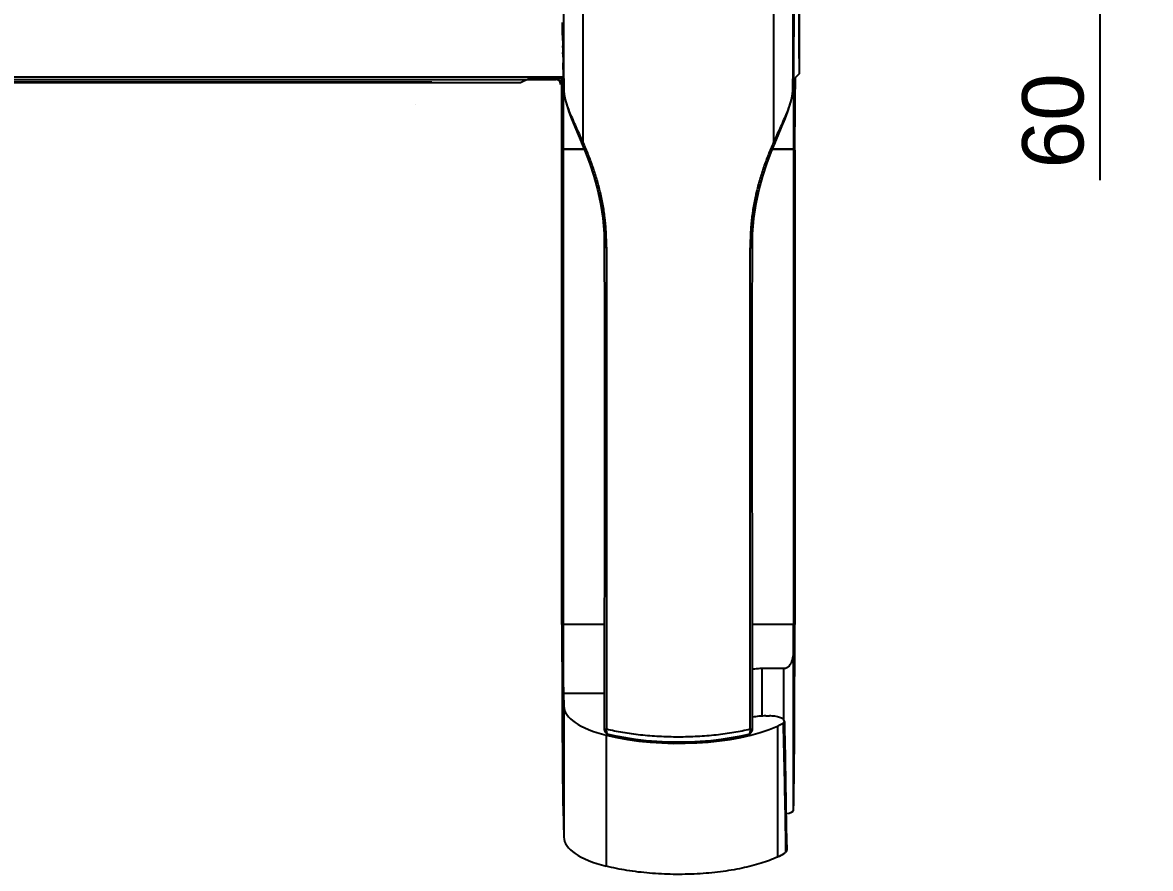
# Model space of a CAD drawing. Header units: millimetres. Extents: x 687 to 1107, y -116 to 478.
# Drawn here: x 813.4 to 859.37, y 92.03 to 126.5 of the extents above; entities that cross this region are included whole.
import ezdxf

# ---------------------------------------------------------------- set-up
doc = ezdxf.new("R2010")
doc.units = ezdxf.units.MM
doc.header["$LTSCALE"] = 0.1
doc.layers.add('DIM', color=3, linetype='Continuous')
doc.styles.get("Standard").update_dxf_attribs({"font": 'arial.ttf'})
doc.dimstyles.new('ISO-25', dxfattribs={"dimtxt": 2.5, "dimasz": 2.5, "dimexe": 1.25, "dimexo": 0.625, "dimtad": 1, "dimlfac": 5, "dimtxsty": 'Standard', "dimcen": 2.5, "dimadec": 0, "dimazin": 0, "dimtfac": 1, "dimtmove": 0, "dimatfit": 3, "dimfxl": 0, "dimarcsym": 0})

# ---------------------------------------------------------------- blocks, each defined once
blk = doc.blocks.new('*D71')
at = {"layer": 'Defpoints', "color": 0}
for p in [(842.891, 142.041), (842.891, 129.6), (857.308, 129.6)]:
    blk.add_point(p, dxfattribs=at)
at = {"layer": 'DIM', "color": 0, "lineweight": -2}
for p, q in [((843.516, 142.041), (858.558, 142.041)), ((857.308, 139.541), (857.308, 132.1)), ((843.516, 129.6), (858.558, 129.6)), ((857.308, 129.6), (857.308, 120.073))]:
    blk.add_line(p, q, dxfattribs=at)
at = {"layer": 'DIM', "color": 0}
for points in [[(856.891, 139.541), (857.725, 139.541), (857.308, 142.041)], [(856.891, 132.1), (857.725, 132.1), (857.308, 129.6)]]:
    blk.add_solid(points, dxfattribs=at)
at = {"layer": 'DIM', "color": 0, "insert": (855.406, 122.492), "char_height": 2.5, "attachment_point": 5, "rotation": 90}
blk.add_mtext('60', dxfattribs=at)
blk = doc.blocks.new('*D72')
at = {"layer": 'Defpoints', "color": 0}
for p in [(845.053, 147.816), (880.874, -59.535), (888.864, -59.535)]:
    blk.add_point(p, dxfattribs=at)
at = {"layer": 'DIM', "color": 0, "lineweight": -2}
for p, q in [((845.678, 147.816), (882.124, 147.816)), ((880.874, 145.316), (880.874, -57.035)), ((888.239, -59.535), (879.624, -59.535))]:
    blk.add_line(p, q, dxfattribs=at)
at = {"layer": 'DIM', "color": 0}
for points in [[(880.457, 145.316), (881.29, 145.316), (880.874, 147.816)], [(880.457, -57.035), (881.29, -57.035), (880.874, -59.535)]]:
    blk.add_solid(points, dxfattribs=at)
at = {"layer": 'DIM', "color": 0, "insert": (878.695, 44.14), "char_height": 2.5, "attachment_point": 5, "rotation": 90}
blk.add_mtext('{\\fGulim|b0|i0|c129|p50;선반까지 높이 }1036,76~1050', dxfattribs=at)
blk = doc.blocks.new('*D74')
at = {"layer": 'Defpoints', "color": 0}
for p in [(813.706, 135.932), (868.909, -59.535), (883.897, -59.535)]:
    blk.add_point(p, dxfattribs=at)
at = {"layer": 'DIM', "color": 0, "lineweight": -2}
for p, q in [((814.331, 135.932), (870.159, 135.932)), ((868.909, 133.432), (868.909, -57.035)), ((883.272, -59.535), (867.659, -59.535))]:
    blk.add_line(p, q, dxfattribs=at)
at = {"layer": 'DIM', "color": 0}
for points in [[(868.492, 133.432), (869.325, 133.432), (868.909, 135.932)], [(868.492, -57.035), (869.325, -57.035), (868.909, -59.535)]]:
    blk.add_solid(points, dxfattribs=at)
at = {"layer": 'DIM', "color": 0, "insert": (867.007, 38.199), "char_height": 2.5, "attachment_point": 5, "rotation": 90}
blk.add_mtext('977.5', dxfattribs=at)
blk = doc.blocks.new('*D75')
at = {"layer": 'Defpoints', "color": 0}
for p in [(845.053, 184.456), (755.196, 130.276), (845.053, 124.405)]:
    blk.add_point(p, dxfattribs=at)
at = {"layer": 'DIM', "color": 0, "lineweight": -2}
for p, q in [((755.196, 130.901), (755.196, 185.706)), ((845.053, 125.03), (845.053, 185.706)), ((757.696, 184.456), (842.553, 184.456))]:
    blk.add_line(p, q, dxfattribs=at)
at = {"layer": 'DIM', "color": 0}
for points in [[(757.696, 184.872), (757.696, 184.039), (755.196, 184.456)], [(842.553, 184.872), (842.553, 184.039), (845.053, 184.456)]]:
    blk.add_solid(points, dxfattribs=at)
at = {"layer": 'DIM', "color": 0, "insert": (800.125, 186.357), "char_height": 2.5, "attachment_point": 5}
blk.add_mtext('450', dxfattribs=at)
blk = doc.blocks.new('*D67')
at = {"layer": 'Defpoints', "color": 0}
for p in [(831.425, 395.825), (883.897, -59.535), (893.168, -59.535)]:
    blk.add_point(p, dxfattribs=at)
at = {"layer": 'DIM', "color": 0, "lineweight": -2}
for p, q in [((832.05, 395.825), (894.418, 395.825)), ((893.168, 393.325), (893.168, -57.035)), ((884.522, -59.535), (894.418, -59.535))]:
    blk.add_line(p, q, dxfattribs=at)
at = {"layer": 'DIM', "color": 0}
for points in [[(892.751, 393.325), (893.585, 393.325), (893.168, 395.825)], [(892.751, -57.035), (893.585, -57.035), (893.168, -59.535)]]:
    blk.add_solid(points, dxfattribs=at)
at = {"layer": 'DIM', "color": 0, "insert": (890.904, 168.145), "char_height": 2.5, "attachment_point": 5, "rotation": 90}
blk.add_mtext('(2280)', dxfattribs=at)

msp = doc.modelspace()

# ---------------------------------------------------------------- linework, layer by layer
for p, q in [((845.0526, 147.8162), (845.0526, 124.4047)), ((836.2304, 145.7116), (836.2304, 121.6533)), ((844.0204, 121.6531), (844.0204, 145.7116)), ((835.4635, 123.7353), (835.4635, 144.5765)), ((844.7873, 144.5819), (844.7873, 123.7352)), ((835.4055, 126.4955), (835.4055, 126.4969)), ((835.4082, 126.1807), (835.4055, 126.4969)), ((835.4055, 126.4955), (835.4055, 126.4969)), ((835.4082, 126.1807), (835.4055, 126.4969)), ((835.4092, 126.0809), (835.4082, 126.1807)), ((835.4092, 126.0809), (835.4082, 126.1807)), ((835.4117, 125.8566), (835.4092, 126.0809)), ((835.4117, 125.8566), (835.4092, 126.0809)), ((835.4127, 125.7706), (835.4117, 125.8566)), ((835.4127, 125.7706), (835.4117, 125.8566)), ((835.4169, 125.4751), (835.4157, 125.5533)), ((835.4169, 125.4751), (835.4157, 125.5533)), ((835.4215, 125.2185), (835.4203, 125.2798)), ((835.4215, 125.2185), (835.4203, 125.2798)), ((844.8255, 125.0408), (844.8259, 125.058)), ((844.8293, 125.2157), (844.8298, 125.2379)), ((844.8309, 121.3419), (844.8309, 125.3004)), ((835.4253, 125.0419), (835.4305, 124.8541)), ((835.4253, 125.0419), (835.4305, 124.8541)), ((835.4305, 124.8545), (835.4305, 124.8599)), ((835.4306, 124.8543), (835.4305, 124.8599)), ((835.4305, 124.8545), (835.4305, 124.8599)), ((835.4306, 124.8543), (835.4305, 124.8599)), ((835.4635, 123.7354), (835.4306, 124.8543)), ((835.4635, 123.7354), (835.4306, 124.8543)), ((844.8214, 124.8904), (844.7873, 123.7352)), ((844.8216, 124.8956), (844.8214, 124.8904)), ((844.8215, 124.8898), (844.8244, 124.9938)), ((844.8215, 124.8904), (844.8216, 124.8957)), ((835.0253, 124.2753), (761.3238, 124.2753)), ((761.4238, 124.1757), (835.1253, 124.1757)), ((835.4253, 124.2703), (761.4276, 124.2714)), ((835.4253, 124.2703), (761.4278, 124.2714)), ((833.6963, 124.0486), (834.0523, 124.2266)), ((835.3817, 124.2266), (834.0523, 124.2266)), ((835.3817, 124.2266), (835.1882, 124.2266)), ((835.4253, 124.2703), (835.3817, 124.2266)), ((835.4253, 124.2703), (835.3817, 124.2266)), ((835.4253, 121.3419), (835.4253, 124.2703)), ((835.4253, 124.2703), (835.4253, 94.5658)), ((845.0526, 124.4047), (844.8919, 124.2439)), ((829.3252, 124.0658), (761.3238, 124.0658)), ((778.4334, 124.0486), (833.6963, 124.0486)), ((835.4582, 123.913), (835.4636, 123.73)), ((835.4582, 123.913), (835.4636, 123.73)), ((835.4636, 123.73), (835.4635, 123.7353)), ((835.4636, 123.73), (835.4635, 123.7353)), ((835.4636, 123.7298), (835.4636, 123.73)), ((835.4636, 123.7298), (835.4636, 123.73)), ((844.7873, 123.7352), (844.7873, 123.7299)), ((829.4252, 123.1756), (829.4252, 123.1761)), ((835.3817, 121.2983), (835.3817, 122.244)), ((836.0591, 121.8958), (836.1957, 121.5753)), ((836.0591, 121.8958), (836.1957, 121.5753)), ((844.8746, 121.2983), (844.8746, 122.244)), ((836.1958, 121.5754), (836.1958, 121.5754)), ((836.1958, 121.5754), (836.1958, 121.5754)), ((835.3817, 121.2983), (835.4253, 121.3419)), ((835.4253, 121.3383), (835.3817, 121.2947)), ((835.3817, 101.9758), (835.3817, 121.2947)), ((835.4253, 121.3419), (836.2915, 121.3419)), ((835.4253, 121.3419), (836.2915, 121.3419)), ((835.4253, 121.3383), (835.4253, 101.9758)), ((836.293, 121.3383), (835.4253, 121.3383)), ((836.293, 121.3383), (835.4253, 121.3383)), ((844.8255, 121.3383), (843.9578, 121.3383)), ((843.9593, 121.3419), (844.8309, 121.3419)), ((844.8255, 121.3383), (844.8255, 101.9758)), ((844.8309, 121.3419), (844.8746, 121.2983)), ((844.8692, 121.2947), (844.8692, 101.9758)), ((837.1069, 117.3397), (837.195, 117.34)), ((837.1069, 117.3397), (837.195, 117.3399)), ((837.195, 117.34), (837.195, 97.7001)), ((837.195, 117.3399), (837.195, 97.7)), ((843.1439, 117.3149), (843.056, 117.3151)), ((843.056, 97.7), (843.056, 117.3148)), ((837.1077, 101.9758), (835.4259, 101.9758)), ((837.1077, 101.9758), (835.4259, 101.9758)), ((844.8255, 101.9758), (843.1431, 101.9758)), ((844.8221, 94.4092), (844.8241, 100.9844)), ((843.541, 98.2391), (843.541, 100.1848)), ((843.541, 100.1848), (844.4238, 100.1848)), ((844.4232, 98.087), (844.4238, 100.1848)), ((835.443, 99.1567), (835.4552, 98.645)), ((837.107, 99.1567), (835.443, 99.1567)), ((835.443, 99.1566), (835.4552, 98.6449)), ((837.107, 99.1566), (835.443, 99.1566)), ((835.4548, 98.645), (835.4552, 93.307)), ((835.4548, 98.6449), (835.4552, 93.307)), ((843.6942, 98.2432), (843.8443, 98.2432)), ((844.4484, 98.0196), (844.4484, 98.0259)), ((844.4484, 98.0196), (844.4498, 97.9512)), ((844.4609, 97.4614), (844.4485, 98.0259)), ((837.1067, 97.7002), (837.1951, 97.7)), ((837.1067, 97.7002), (837.1951, 97.7001)), ((837.2586, 97.5061), (837.2588, 97.506)), ((837.2586, 97.506), (837.2588, 97.506)), ((842.992, 97.506), (842.9921, 97.506)), ((843.0559, 97.7), (843.1442, 97.7002)), ((844.1632, 97.8298), (844.1632, 92.4918)), ((837.1863, 97.4586), (837.1863, 92.1206)), ((837.1863, 97.4586), (837.1863, 92.1207)), ((835.4276, 94.4581), (835.4552, 93.307)), ((835.4276, 94.4581), (835.4552, 93.307)), ((844.5136, 93.3328), (844.4892, 93.3318)), ((844.4892, 93.3318), (844.4892, 92.6744)), ((844.51, 92.6908), (844.4892, 92.6744)), ((844.51, 92.6908), (844.5237, 92.7042))]:
    msp.add_line(p, q)
for points in [[(844.8244, 124.9938), (844.8283, 125.1627), (844.8321, 125.3608), (844.8357, 125.5879), (844.839, 125.8403), (844.842, 126.1151), (844.8447, 126.412), (844.847, 126.7284), (844.849, 127.0601), (844.8506, 127.4048), (844.8516, 127.7605), (844.852, 128.0482)], [(835.4055, 126.4955), (835.4076, 126.2401), (835.4109, 125.9196), (835.4149, 125.6074), (835.4197, 125.3108), (835.4253, 125.0419)], [(835.4055, 126.4955), (835.4076, 126.24), (835.4109, 125.9196), (835.4149, 125.6074), (835.4197, 125.3108), (835.4253, 125.0419)], [(835.4305, 124.8545), (835.4346, 124.718), (835.4401, 124.5322), (835.4459, 124.3357), (835.4519, 124.1291), (835.4582, 123.913)], [(835.4305, 124.8545), (835.4346, 124.718), (835.4401, 124.5322), (835.4459, 124.3357), (835.4519, 124.1291), (835.4582, 123.913)], [(844.7873, 123.7297), (844.7923, 123.9006), (844.7984, 124.1102), (844.8045, 124.3186), (844.8106, 124.5253), (844.8167, 124.7294), (844.8215, 124.8904)], [(835.4636, 123.7298), (835.4771, 123.5703), (835.5158, 123.3614), (835.5789, 123.1267), (835.6662, 122.8637), (835.7769, 122.5712), (835.9085, 122.2497), (836.0591, 121.8958)], [(835.4636, 123.7298), (835.4771, 123.5703), (835.5158, 123.3614), (835.5789, 123.1267), (835.6662, 122.8637), (835.7769, 122.5712), (835.9085, 122.2497), (836.0591, 121.8958)], [(844.0549, 121.5751), (844.1941, 121.9011), (844.3448, 122.2553), (844.4762, 122.5766), (844.5865, 122.8682), (844.6733, 123.1304), (844.7359, 123.3645), (844.7741, 123.5728), (844.7873, 123.7297)], [(836.1958, 121.5754), (836.3472, 121.2061), (836.5214, 120.741), (836.6853, 120.2404), (836.8319, 119.7015), (836.9549, 119.1274), (837.0458, 118.5269), (837.0969, 117.9061), (837.1069, 117.3397)], [(836.1958, 121.5754), (836.3472, 121.2061), (836.5214, 120.741), (836.6853, 120.2404), (836.8319, 119.7015), (836.9549, 119.1274), (837.0458, 118.5269), (837.0969, 117.9061), (837.1069, 117.3397)], [(843.1439, 117.3149), (843.1533, 117.8915), (843.2039, 118.5158), (843.2946, 119.1199), (843.4179, 119.6974), (843.5652, 120.2392), (843.7298, 120.7423), (843.905, 121.2096), (844.055, 121.5752)], [(837.1069, 117.3397), (837.1097, 114.5019), (837.111, 111.4335), (837.1105, 108.2107), (837.109, 104.8337), (837.1074, 101.3025), (837.1067, 97.7002)], [(837.1069, 117.3397), (837.1097, 114.5019), (837.111, 111.4335), (837.1105, 108.2108), (837.109, 104.8338), (837.1074, 101.3026), (837.1067, 97.7003)], [(843.1441, 97.7002), (843.1434, 101.3047), (843.1419, 104.8316), (843.1404, 108.2047), (843.1399, 111.4237), (843.141, 114.4882), (843.1439, 117.3149)], [(837.2588, 97.506), (837.5754, 97.4337), (837.9724, 97.3585), (838.3847, 97.2964), (838.8095, 97.2476), (839.2439, 97.2125), (839.6847, 97.1912), (840.1287, 97.1842), (840.5728, 97.1915), (841.0135, 97.2129), (841.4477, 97.2483), (841.8724, 97.2972), (842.2846, 97.3595), (842.6813, 97.4349), (842.9921, 97.506)], [(844.5542, 92.7723), (844.5373, 93.6901), (844.518, 94.699), (844.4987, 95.664), (844.4797, 96.5848), (844.4609, 97.4614)]]:
    msp.add_lwpolyline(points)
for centre, radius, start, end in [((673.1804, 127.8721), 171.6705, 359.261223, 359.699343), ((929.1847, 126.9524), 93.7794, 180.722072, 180.854863), ((929.1845, 126.9524), 93.7792, 180.722072, 180.854863), ((775.3716, 126.5794), 69.4711, 358.893583, 359.240616), ((899.6932, 126.4915), 64.2843, 180.905911, 181.080031), ((899.693, 126.4915), 64.2841, 180.905911, 181.080031), ((866.7674, 125.8216), 31.3517, 181.10237, 181.75803), ((866.7673, 125.8216), 31.3516, 181.10237, 181.75803), ((804.897, 126.0036), 39.9401, 358.64336, 358.86959), ((821.8069, 125.5903), 23.0251, 358.27125, 358.63257), ((835.0253, 123.9753), 0.3, 0, 90), ((835.1253, 123.8757), 0.3, 0, 90), ((836.4731, 123.767), 1.0101, 181.79239, 182.0724), ((836.4731, 123.767), 1.0101, 181.79239, 182.0724), ((843.7742, 123.767), 1.0136, 357.91818, 358.20737), ((827.1918, 117.5291), 9.935, 24.19761, 24.52659), ((827.1918, 117.5291), 9.935, 24.19761, 24.52659), ((852.6581, 117.6979), 9.5002, 155.39677, 155.7407), ((837.3067, 97.7002), 0.2, 179.9996, 256.08519), ((837.3067, 97.7002), 0.2, 179.9996, 256.08519), ((842.9442, 97.6998), 0.1996, 283.79303, 293.22666)]:
    msp.add_arc(centre, radius, start, end)
for centre, major_axis, ratio, start_param, end_param in [((835.3642, 122.244), (0, -2), 0.0087269, 1.5707963, 3.0175605), ((835.3642, 122.244), (0, -2), 0.0087269, 2.6967757, 3.0175605), ((844.892, 122.244), (0, -2), 0.0087269, -3.132866, -1.5707963), ((835.4515, 101.9758), (0, -8.0002), 0.0087269, -1.5707963, -0.3490659), ((844.7993, 101.9758), (0, -8.0002), 0.0087269, 0.3490682, 1.5707963), ((844.7993, 101.9758), (0, -3.0001), 0.0087269, 1.2340126, 1.5707963), ((839.4551, 98.6577), (4.0001, 0), 0.3639702, -3.132866, -2.1739076), ((839.4552, 98.6576), (4.0001, 0), 0.3639702, -3.132866, -2.1739076), ((840.1254, 99.0119), (5.1818, 0), 0.3639702, 4.1092777, 5.6058106), ((835.4515, 101.9758), (0, -8.0002), 0.0087269, -0.3846943, -0.3490659), ((844.4221, 94.4105), (0.4, 0), 0.3688806, -1.3067799, -0.0088638), ((839.4552, 93.3197), (4.0001, 0), 0.3639702, -3.132866, -2.1739076), ((839.4551, 93.3197), (4.0001, 0), 0.3639702, -3.132866, -2.1739076)]:
    msp.add_ellipse(centre, major_axis=major_axis, ratio=ratio, start_param=start_param, end_param=end_param)
msp.add_ellipse((829.1252, 124.0765), major_axis=(0.955, 0), ratio=0.0087269)
for points, knots in [([(836.2305, 121.6534), (836.1847, 121.7545), (836.094, 121.9526), (835.9606, 122.2436), (835.8352, 122.5236), (835.7387, 122.751), (835.6688, 122.9278), (835.6214, 123.0557), (835.5788, 123.18), (835.5417, 123.3002), (835.5109, 123.4157), (835.487, 123.5259), (835.4705, 123.6301), (835.4649, 123.6978), (835.4637, 123.7304)], [0, 0, 0, 0, 0.1497018, 0.2937887, 0.4317844, 0.5634313, 0.6267838, 0.6881983, 0.7473614, 0.8039798, 0.8577827, 0.9085135, 0.955963, 1, 1, 1, 1]), ([(836.2305, 121.6534), (836.1847, 121.7545), (836.094, 121.9526), (835.9606, 122.2436), (835.8352, 122.5236), (835.7387, 122.751), (835.6688, 122.9278), (835.6214, 123.0557), (835.5788, 123.18), (835.5417, 123.3002), (835.5109, 123.4157), (835.487, 123.5259), (835.4705, 123.6301), (835.4649, 123.6978), (835.4637, 123.7304)], [0, 0, 0, 0, 0.1497018, 0.2937887, 0.4317844, 0.5634313, 0.6267838, 0.6881983, 0.7473614, 0.8039798, 0.8577827, 0.9085135, 0.955963, 1, 1, 1, 1]), ([(844.7872, 123.7301), (844.786, 123.6976), (844.7803, 123.6301), (844.764, 123.5261), (844.7402, 123.4162), (844.7095, 123.3009), (844.6726, 123.181), (844.6302, 123.0569), (844.5829, 122.9293), (844.5131, 122.7527), (844.4166, 122.5254), (844.2911, 122.2449), (844.1573, 121.9531), (844.0663, 121.7546), (844.0204, 121.6532)], [0, 0, 0, 0, 0.043937, 0.09126, 0.141855, 0.1955303, 0.2520373, 0.3110763, 0.3723353, 0.4355424, 0.5671148, 0.7054139, 0.8499033, 1, 1, 1, 1]), ([(836.1958, 121.5754), (836.1948, 121.5779), (836.1932, 121.5834), (836.1929, 121.594), (836.1962, 121.6073), (836.2042, 121.6226), (836.2157, 121.6383), (836.2252, 121.6483), (836.2304, 121.6533)], [0, 0, 0, 0, 0.0914935, 0.1881983, 0.3510121, 0.5418815, 0.7597807, 1, 1, 1, 1]), ([(836.1958, 121.5754), (836.1948, 121.5779), (836.1932, 121.5834), (836.1929, 121.594), (836.1962, 121.6073), (836.2042, 121.6226), (836.2157, 121.6383), (836.2252, 121.6483), (836.2304, 121.6533)], [0, 0, 0, 0, 0.0914935, 0.1881983, 0.3510121, 0.5418815, 0.7597807, 1, 1, 1, 1]), ([(837.195, 117.3399), (837.1955, 117.5277), (837.1894, 117.8093), (837.1657, 118.1839), (837.1396, 118.4638), (837.1046, 118.7423), (837.0608, 119.0188), (837.0087, 119.293), (836.9292, 119.6541), (836.8348, 120.0098), (836.7278, 120.3594), (836.6422, 120.6171), (836.552, 120.8707), (836.4267, 121.2002), (836.3252, 121.4427), (836.2539, 121.6013)], [0, 0, 0, 0, 0.1280539, 0.1920582, 0.2559813, 0.3197896, 0.3834492, 0.4469155, 0.5101361, 0.6356093, 0.6977879, 0.7595297, 0.8207753, 0.8813955, 1, 1, 1, 1]), ([(837.195, 117.34), (837.1955, 117.5277), (837.1894, 117.8094), (837.1657, 118.1839), (837.1396, 118.4639), (837.1046, 118.7423), (837.0608, 119.0188), (837.0087, 119.293), (836.9292, 119.6541), (836.8348, 120.0098), (836.7278, 120.3594), (836.6422, 120.6171), (836.552, 120.8707), (836.4267, 121.2002), (836.3252, 121.4427), (836.2539, 121.6013)], [0, 0, 0, 0, 0.1280539, 0.1920582, 0.2559813, 0.3197896, 0.3834492, 0.4469155, 0.5101361, 0.6356093, 0.6977879, 0.7595297, 0.8207753, 0.8813955, 1, 1, 1, 1]), ([(843.9969, 121.6012), (843.925, 121.4418), (843.8229, 121.1979), (843.6972, 120.8664), (843.6066, 120.6113), (843.5207, 120.352), (843.4134, 120.0003), (843.3188, 119.6425), (843.2393, 119.2792), (843.1875, 119.0034), (843.1439, 118.7252), (843.1093, 118.4451), (843.0836, 118.1636), (843.0606, 117.7868), (843.0551, 117.5036), (843.056, 117.3148)], [0, 0, 0, 0, 0.1185829, 0.1792138, 0.2404702, 0.3022189, 0.3644017, 0.4898803, 0.5531044, 0.6165739, 0.6802354, 0.7440432, 0.807963, 0.871962, 1, 1, 1, 1]), ([(844.0204, 121.6531), (844.0273, 121.6466), (844.0366, 121.6364), (844.0467, 121.6219), (844.0523, 121.6116), (844.0561, 121.6016), (844.0579, 121.5921), (844.0576, 121.5832), (844.0561, 121.5777), (844.055, 121.5752)], [0, 0, 0, 0, 0.3148505, 0.4572979, 0.5878078, 0.7057201, 0.8116208, 0.9083958, 1, 1, 1, 1]), ([(835.4253, 101.9758), (835.4253, 101.6751), (835.4261, 101.1015), (835.4292, 100.3081), (835.4343, 99.6691), (835.439, 99.303), (835.4425, 99.1566)], [0, 0, 0, 0, 0.3200045, 0.610377, 0.8442558, 1, 1, 1, 1]), ([(835.4253, 101.9758), (835.4253, 101.6751), (835.4261, 101.1015), (835.4292, 100.3081), (835.4343, 99.6691), (835.439, 99.303), (835.4425, 99.1567)], [0, 0, 0, 0, 0.3200045, 0.610377, 0.8442558, 1, 1, 1, 1]), ([(844.4238, 100.1848), (844.4679, 100.1848), (844.5545, 100.2059), (844.6552, 100.2847), (844.7238, 100.3855), (844.784, 100.5343), (844.8184, 100.7367), (844.8238, 100.9008), (844.8241, 100.9844)], [0, 0, 0, 0, 0.1340352, 0.2599038, 0.3807551, 0.5008701, 0.7457361, 1, 1, 1, 1]), ([(843.1436, 100.1508), (843.1763, 100.1563), (843.3079, 100.1761), (843.4411, 100.185), (843.541, 100.1849)], [0, 0, 0, 0, 0.2492145, 1, 1, 1, 1]), ([(843.6942, 98.2432), (843.5989, 98.2432), (843.4143, 98.2344), (843.2312, 98.2082), (843.1438, 98.1902)], [0, 0, 0, 0, 0.5166363, 1, 1, 1, 1]), ([(844.4445, 98.0494), (844.4348, 98.0798), (844.3934, 98.1217), (844.323, 98.1599), (844.2487, 98.1884), (844.1611, 98.2122), (844.0254, 98.2366), (843.9178, 98.2432), (843.8442, 98.2432)], [0, 0, 0, 0, 0.1460282, 0.2478014, 0.3694681, 0.5085024, 0.6628902, 1, 1, 1, 1]), ([(844.1632, 97.8298), (844.1838, 97.8391), (844.2619, 97.8757), (844.338, 97.9164), (844.3924, 97.9493)], [0, 0, 0, 0, 0.2631628, 1, 1, 1, 1]), ([(844.3924, 97.9493), (844.4006, 97.9542), (844.4254, 97.971), (844.4471, 97.9987), (844.4484, 98.0196)], [0, 0, 0, 0, 0.3134664, 1, 1, 1, 1]), ([(844.3924, 97.9493), (844.4119, 97.1798), (844.4394, 96.0256), (844.4708, 94.4864), (844.4843, 93.7167), (844.4892, 93.3318)], [0, 0, 0, 0, 0.4999556, 0.7499591, 1, 1, 1, 1]), ([(844.4498, 97.9512), (844.4581, 97.5663), (844.4736, 96.7967), (844.4934, 95.6421), (844.5086, 94.4875), (844.5147, 93.7177), (844.5136, 93.3328)], [0, 0, 0, 0, 0.2500023, 0.5000105, 0.7500204, 1, 1, 1, 1]), ([(837.1942, 97.7003), (837.1924, 97.6901), (837.1898, 97.6692), (837.1888, 97.6376), (837.1914, 97.6061), (837.1968, 97.5809), (837.2032, 97.5624), (837.2089, 97.5498), (837.2154, 97.5386), (837.2251, 97.526), (837.2389, 97.5137), (837.252, 97.5078), (837.2586, 97.5061)], [0, 0, 0, 0, 0.1401575, 0.2845678, 0.4283433, 0.5666509, 0.6321168, 0.6943351, 0.7529374, 0.8079796, 0.9086544, 1, 1, 1, 1]), ([(837.1942, 97.7002), (837.1924, 97.69), (837.1898, 97.6692), (837.1888, 97.6375), (837.1914, 97.6061), (837.1968, 97.5809), (837.2032, 97.5623), (837.2089, 97.5497), (837.2154, 97.5385), (837.2251, 97.5259), (837.2389, 97.5136), (837.252, 97.5077), (837.2586, 97.506)], [0, 0, 0, 0, 0.1401575, 0.2845678, 0.4283433, 0.5666509, 0.6321168, 0.6943351, 0.7529374, 0.8079796, 0.9086544, 1, 1, 1, 1]), ([(843.056, 97.7), (842.9478, 97.6742), (842.7259, 97.6256), (842.3847, 97.5627), (842.0298, 97.5086), (841.536, 97.4481), (840.9001, 97.3976), (840.1255, 97.3774), (839.3509, 97.3976), (838.7149, 97.4481), (838.2212, 97.5086), (837.8663, 97.5627), (837.5251, 97.6255), (837.3032, 97.6741), (837.195, 97.7)], [0, 0, 0, 0, 0.0564885, 0.1153182, 0.1761806, 0.2387725, 0.3679076, 0.5000016, 0.6320954, 0.7612301, 0.8238209, 0.884682, 0.943511, 1, 1, 1, 1]), ([(842.9921, 97.506), (842.9987, 97.5076), (843.0119, 97.5136), (843.0257, 97.5258), (843.0353, 97.5384), (843.0419, 97.5496), (843.0476, 97.5622), (843.054, 97.5808), (843.0594, 97.606), (843.062, 97.6374), (843.061, 97.6691), (843.0584, 97.69), (843.0567, 97.7002)], [0, 0, 0, 0, 0.0913189, 0.1919522, 0.2469725, 0.3055538, 0.3677575, 0.4332169, 0.5715349, 0.7153437, 0.8597978, 1, 1, 1, 1]), ([(843.0229, 97.5164), (843.0319, 97.5202), (843.0492, 97.5291), (843.0729, 97.5462), (843.0939, 97.5666), (843.1176, 97.5974), (843.1385, 97.6419), (843.1442, 97.6808), (843.1442, 97.7002)], [0, 0, 0, 0, 0.1253195, 0.2505496, 0.3756717, 0.5007533, 0.7504482, 1, 1, 1, 1]), ([(844.4892, 93.3318), (844.493, 93.2251), (844.5007, 93.0119), (844.5058, 92.7986), (844.5115, 92.6921)], [0, 0, 0, 0, 0.5002418, 1, 1, 1, 1]), ([(844.5136, 93.3328), (844.5132, 93.226), (844.5127, 93.0659), (844.5111, 92.8524), (844.5107, 92.7456), (844.5115, 92.6922)], [0, 0, 0, 0, 0.4999213, 0.7499428, 1, 1, 1, 1]), ([(844.1632, 92.4918), (843.9494, 92.3951), (843.4752, 92.2213), (842.6979, 92.0244), (841.8257, 91.8808), (840.8887, 91.7973), (839.9219, 91.7783), (838.9631, 91.8247), (838.0493, 91.9341), (837.464, 92.051), (837.1863, 92.1206)], [0, 0, 0, 0, 0.0992985, 0.2131119, 0.3388816, 0.4729598, 0.6108789, 0.7477666, 0.878858, 1, 1, 1, 1]), ([(844.1632, 92.4918), (844.1939, 92.5057), (844.3064, 92.5593), (844.4149, 92.622), (844.4892, 92.6744)], [0, 0, 0, 0, 0.2703927, 1, 1, 1, 1]), ([(844.5237, 92.7042), (844.533, 92.7142), (844.5484, 92.7349), (844.5544, 92.7606), (844.5542, 92.7723)], [0, 0, 0, 0, 0.5364991, 1, 1, 1, 1])]:
    msp.add_open_spline(points, degree=3, knots=knots)
msp.add_open_spline([(844.4485, 98.0259), (844.4483, 98.0339), (844.4469, 98.0418), (844.4445, 98.0494)], degree=3)

# ---------------------------------------------------------------- dimensions: what is measured, and where the dimension line sits
at = {"layer": 'DIM'}
for base, p1, p2, text, picture, middle in [((893.1679, -59.5354), (831.4252, 395.8247), (883.897, -59.5354), '(2280)', '*D67', (890.9041, 168.1447)), ((880.8735, -59.5354), (845.0526, 147.8162), (888.8644, -59.5354), '{\\fGulim|b0|i0|c129|p50;선반까지 높이 }<>~1050', '*D72', (878.6947, 44.1404))]:
    dim = msp.add_linear_dim(base=base, p1=p1, p2=p2, angle=90, text=text, dimstyle='ISO-25', dxfattribs=at)
    dim.commit()
    dim.dimension.update_dxf_attribs({"geometry": picture, "text_midpoint": middle})
dim = msp.add_linear_dim(base=(845.0526, 184.4558), p1=(755.1965, 130.2758), p2=(845.0526, 124.4047), text='450', dimstyle='ISO-25', dxfattribs=at)
dim.commit()
dim.dimension.update_dxf_attribs({"geometry": '*D75', "text_midpoint": (800.1245, 184.4558), "dimtype": 160})
for base, p1, p2, text, picture, middle in [((857.3079, 129.6001), (842.8908, 142.0412), (842.8908, 129.6001), '60', '*D71', (857.3079, 122.4915)), ((868.9086, -59.5354), (813.7061, 135.9324), (883.897, -59.5354), '977.5', '*D74', (868.9086, 38.1985))]:
    dim = msp.add_linear_dim(base=base, p1=p1, p2=p2, angle=90, text=text, dimstyle='ISO-25', dxfattribs=at)
    dim.commit()
    dim.dimension.update_dxf_attribs({"geometry": picture, "text_midpoint": middle, "dimtype": 160})

doc.saveas('drawing.dxf')
